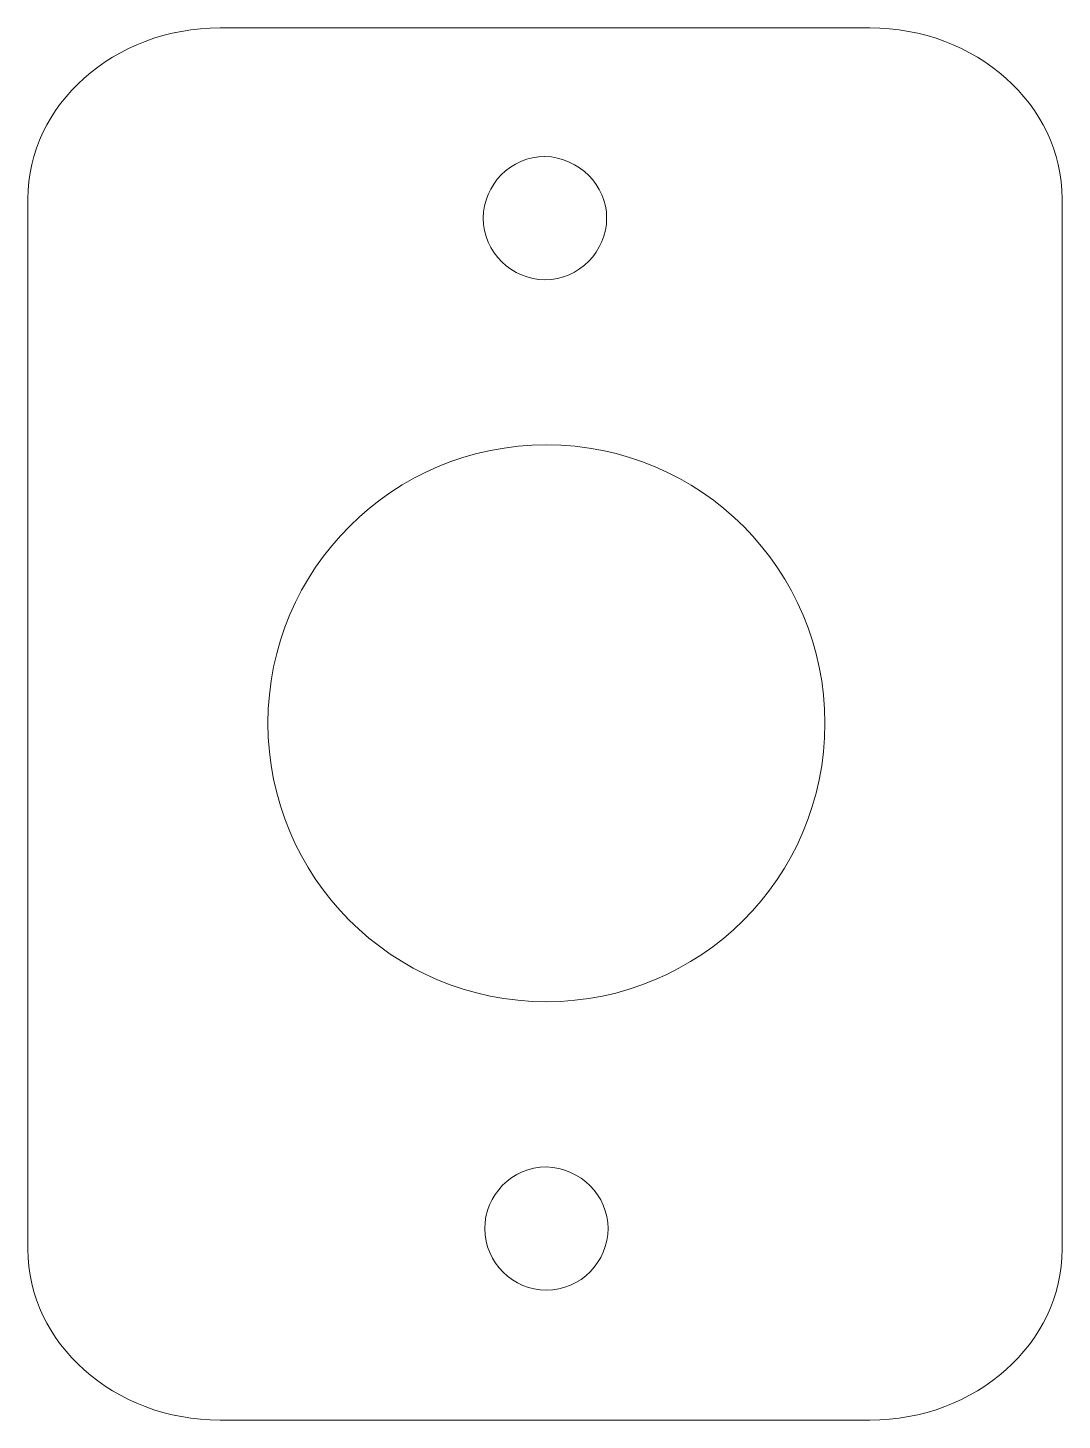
# Model space of a CAD drawing. Header units: inches. Extents: x 5 to 31, y -40 to -5.
import ezdxf

# ---------------------------------------------------------------- set-up
doc = ezdxf.new("R2010")
doc.units = ezdxf.units.IN
doc.header["$MEASUREMENT"] = 0
doc.layers.add('Layer 1', color=7, linetype='Continuous')

# ---------------------------------------------------------------- blocks, each defined once
blk = doc.blocks.new('block 2')
at = {"layer": 'Layer 1', "lineweight": 0}
for points, knots in [([(31, -35.7), (31, -38.061), (28.84, -40), (26.166, -40), (26.166, -40), (9.834, -40), (9.834, -40), (7.161, -40), (5, -38.061), (5, -35.7), (5, -35.7), (5, -9.3), (5, -9.3), (5, -6.939), (7.161, -5), (9.834, -5), (9.834, -5), (26.166, -5), (26.166, -5), (28.84, -5), (31, -6.939), (31, -9.3), (31, -9.3), (31, -35.7), (31, -35.7)], [0, 0, 0, 0, 1, 1, 1, 2, 2, 2, 3, 3, 3, 4, 4, 4, 5, 5, 5, 6, 6, 6, 7, 7, 7, 8, 8, 8, 8]), ([(19.55, -9.782), (19.55, -10.611), (18.865, -11.332), (18, -11.332), (17.171, -11.332), (16.45, -10.647), (16.45, -9.782), (16.45, -8.953), (17.135, -8.232), (18, -8.232), (18.865, -8.268), (19.55, -8.953), (19.55, -9.782)], [0, 0, 0, 0, 1, 1, 1, 2, 2, 2, 3, 3, 3, 4, 4, 4, 4]), ([(25.036, -22.482), (25.036, -26.371), (21.889, -29.482), (18.036, -29.482), (14.147, -29.482), (11.036, -26.336), (11.036, -22.482), (11.036, -18.594), (14.182, -15.482), (18.036, -15.482), (21.925, -15.482), (25.036, -18.629), (25.036, -22.482)], [0, 0, 0, 0, 1, 1, 1, 2, 2, 2, 3, 3, 3, 4, 4, 4, 4]), ([(19.585, -35.182), (19.585, -36.011), (18.901, -36.732), (18.035, -36.732), (17.206, -36.732), (16.485, -36.048), (16.485, -35.182), (16.485, -34.353), (17.17, -33.632), (18.035, -33.632), (18.901, -33.668), (19.585, -34.353), (19.585, -35.182)], [0, 0, 0, 0, 1, 1, 1, 2, 2, 2, 3, 3, 3, 4, 4, 4, 4])]:
    blk.add_open_spline(points, degree=3, knots=knots, dxfattribs=at)

msp = doc.modelspace()

# ---------------------------------------------------------------- block references
at = {"layer": 'Layer 1'}
msp.add_blockref('block 2', (0, 0), dxfattribs=at)

doc.saveas('drawing.dxf')
